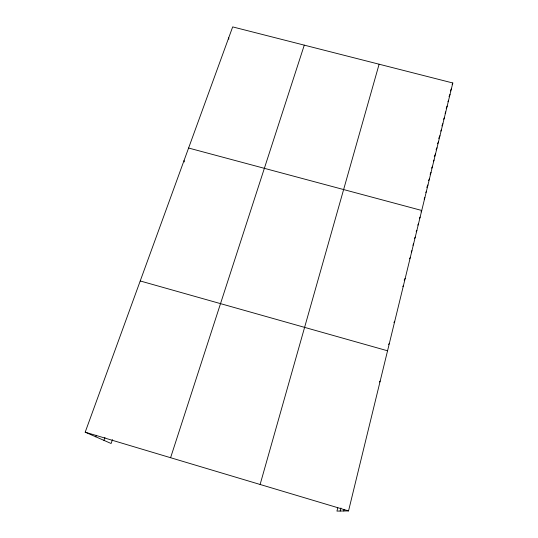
<?xml version="1.0" encoding="UTF-8"?>
<svg xmlns="http://www.w3.org/2000/svg" width="538" height="538" viewBox="0 0 538 538"><rect width="100%" height="100%" fill="white"/><g stroke="black" fill="none" stroke-linecap="round" stroke-linejoin="round"><path stroke-width="0.81" d="M337.756 507.852L336.949 511.1L348.537 510.912L452.808 82.987L232.678 26.9L85.192 432.182L111.104 443.494L112.455 439.633M343.775 510.992L344.172 509.385M340.151 511.046L340.91 507.986M260.116 484.476L379.115 64.21M170.593 457.71L304.279 45.145M103.928 440.36L104.957 437.461M95.818 436.822L96.363 435.296M452.142 84.527L452.808 82.987M450.42 90.996L451.409 88.709M449.022 96.726L450.01 94.466M447.946 101.743L448.598 100.256M446.204 108.293L447.179 106.08M445.108 113.39L445.753 111.931M443.675 119.268L444.314 117.822M441.913 125.885L442.875 123.747M440.783 131.117L441.422 129.712M438.692 138.481L439.956 135.704M437.549 143.787L438.49 141.736M436.076 149.826L437.011 147.802M434.28 156.565L435.524 153.902M433.413 161.353L434.031 160.042M431.604 168.152L432.525 166.215M430.097 174.332L431.012 172.422M428.584 180.553L429.492 178.67M426.755 187.426L427.959 184.958M425.82 192.496L426.419 191.279M424.126 199.134L424.865 197.641M421.005 211.918L421.738 210.479L188.596 148.031M419.405 218.495L420.131 217.083M417.791 225.113L418.51 223.727M416.17 231.764L416.883 230.412M414.536 238.462L415.242 237.137M412.895 245.207L413.594 243.902M411.24 251.986L411.933 250.715M409.573 258.812L410.265 257.567M404.179 280.123L405.195 278.395M402.814 286.546L403.48 285.429M393.903 322.544L394.744 321.267M388.55 344.481L389.371 343.338M379.398 382.007L380.164 381.106M140.223 280.964L387.555 350.789M85.192 432.182L348.537 510.912M184.023 160.6L184.339 161.918M228.704 37.821L228.818 39.22"/></g></svg>
